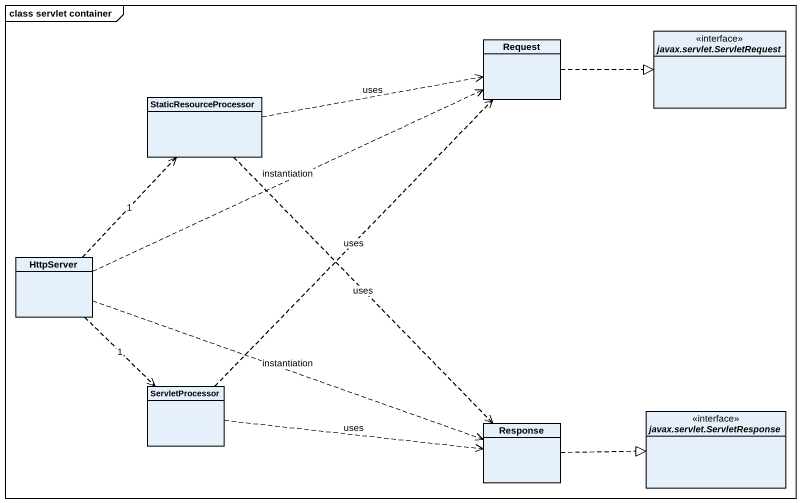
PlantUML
@startuml
mainframe class servlet container
hide circle
hide empty members
interface "javax.servlet.ServletRequest" as javax_servlet_ServletRequest <<interface>>
class Request
class StaticResourceProcessor
class HttpServer
class ServletProcessor
class Response
interface "javax.servlet.ServletResponse" as javax_servlet <<interface>>
Request .right.|> javax_servlet_ServletRequest
StaticResourceProcessor .right.> Request : uses
StaticResourceProcessor ..> Response : uses
HttpServer .right.> Request : instantiation
HttpServer .up.> StaticResourceProcessor : 1
HttpServer ..> ServletProcessor : 1
HttpServer .right.> Response : instantiation
ServletProcessor .up.> Request : uses
ServletProcessor .right.> Response : uses
Response .right.|> javax_servlet
@enduml
